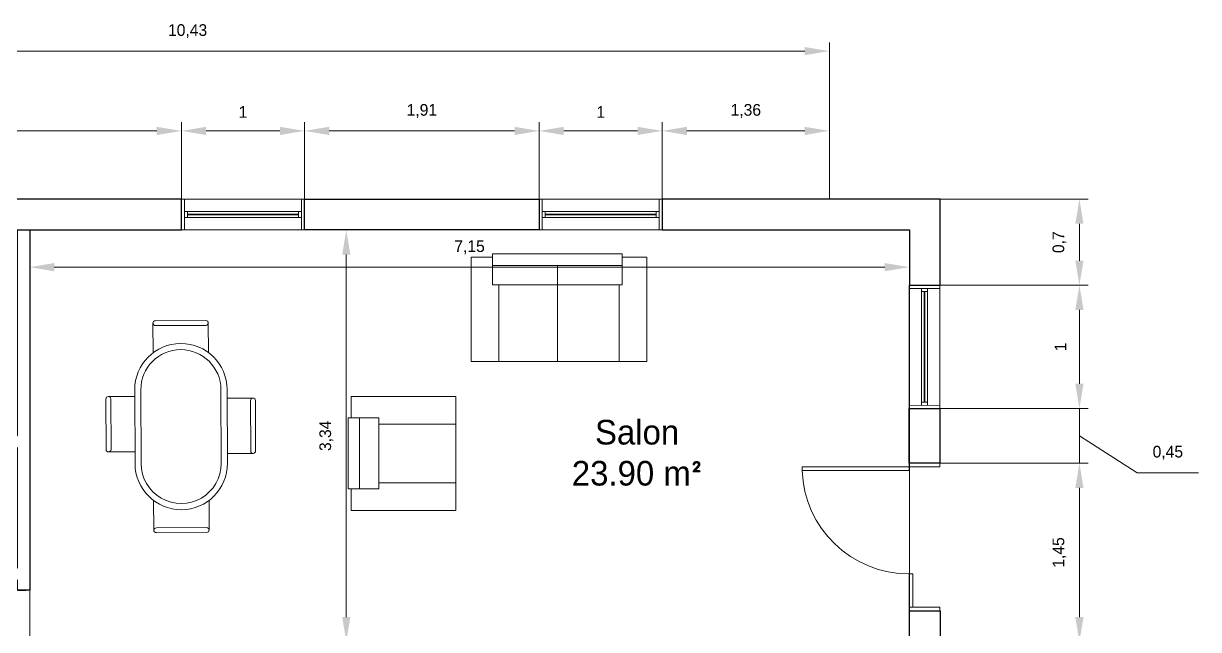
# Model space of a CAD drawing. Header units: millimetres. Extents: x 184.7 to 199.6, y 175 to 184.9.
# Drawn here: x 190.08 to 199.62, y 179.99 to 184.91 of the extents above; entities that cross this region are included whole.
import ezdxf

# ---------------------------------------------------------------- set-up
doc = ezdxf.new("R2010")
doc.units = ezdxf.units.MM
for name, color, linetype, lineweight in [('cotas', 1, 'Continuous', 5), ('ladrilloVisto', 18, 'Continuous', 30), ('Muebles', 6, 'Continuous', 20), ('polilinea', 102, 'Continuous', 5), ('Puertas', 30, 'Continuous', 20), ('Ventanas', 3, 'Continuous', 5)]:
    doc.layers.add(name, color=color, linetype=linetype, lineweight=lineweight)
doc.layers.add('tabiqueInterior', color=18, linetype='Continuous')
doc.dimstyles.new('ISO-25', dxfattribs={"dimtxt": 0.095, "dimasz": 0.2, "dimexe": 0.071, "dimexo": 0, "dimgap": 0.1065, "dimtad": 1, "dimtoh": 1, "dimtxsty": 'Standard', "dimcen": 1, "dimclrd": 1, "dimclre": 1, "dimclrt": 256, "dimadec": 0, "dimazin": 0, "dimtfac": 1, "dimtmove": 0, "dimatfit": 3, "dimldrblk": 'OBLIQUE', "dimfxl": 1, "dimlwd": 5, "dimlwe": 0, "dimarcsym": 0})

# ---------------------------------------------------------------- blocks, each defined once
blk = doc.blocks.new('ventana 1.00')
for p, q in [((0, -0.075), (0, 0.175)), ((0, 0.175), (1, 0.175)), ((0.025, 0.175), (0.0251, -0.075)), ((0.9749, 0.175), (0.975, -0.075)), ((1, -0.075), (1, 0.175)), ((0.05, 0.075), (0.025, 0.075)), ((0.0251, 0.025), (0.025, 0.075)), ((0.0251, 0.025), (0.05, 0.025)), ((0.95, 0.075), (0.05, 0.075)), ((0.05, 0.025), (0.05, 0.075)), ((0.95, 0.0532), (0.05, 0.0532)), ((0.95, 0.0468), (0.05, 0.0468)), ((0.95, 0.025), (0.05, 0.025)), ((0.95, 0.075), (0.95, 0.025)), ((0.975, 0.075), (0.95, 0.075)), ((0.95, 0.025), (0.975, 0.025)), ((1, -0.075), (0, -0.075))]:
    blk.add_line(p, q)
blk = doc.blocks.new('Sillon 2 asientos')
at = {"layer": 'Muebles'}
for p, q in [((-0.5263, 0), (0.5263, 0)), ((-0.5263, -0.0255), (-0.7003, -0.0255)), ((-0.7003, -0.0255), (-0.7003, -0.8743)), ((-0.5263, -0.2504), (-0.5263, 0)), ((0.7257, -0.0255), (0.5263, -0.0255)), ((0.5263, -0.2504), (-0.5263, -0.2504)), ((-0.4754, -0.8743), (-0.4754, -0.2504)), ((-0.7003, -0.8743), (0.7257, -0.8743))]:
    blk.add_line(p, q, dxfattribs=at)
at = {"layer": 'Muebles', "lineweight": 20}
for p, q in [((0.5263, -0.2504), (0.5263, 0)), ((-0.5263, -0.0934), (0.5263, -0.0934)), ((0, -0.2504), (0, -0.0934))]:
    blk.add_line(p, q, dxfattribs=at)
at = {"layer": 'Muebles', "lineweight": 9}
for p, q in [((0.7257, -0.8743), (0.7257, -0.0255)), ((0, -0.8743), (0, -0.2504)), ((0.5008, -0.8743), (0.5008, -0.2504))]:
    blk.add_line(p, q, dxfattribs=at)
blk = doc.blocks.new('Sillon 1 asiento')
at = {"layer": 'Muebles'}
for p, q in [((-0.2886, 0), (0.2886, 0)), ((-0.4626, -0.0255), (-0.4626, -0.8743)), ((-0.4626, -0.0255), (-0.2886, -0.0255)), ((-0.2886, -0.0255), (-0.4626, -0.0255)), ((-0.2886, -0.2504), (-0.2886, 0)), ((0.2886, -0.0255), (0.4626, -0.0255)), ((0.2886, -0.2504), (-0.2886, -0.2504)), ((-0.2377, -0.8743), (-0.2377, -0.2504)), ((-0.4626, -0.8743), (0.4626, -0.8743))]:
    blk.add_line(p, q, dxfattribs=at)
at = {"layer": 'Muebles', "lineweight": 20}
for p, q in [((0.2886, -0.2504), (0.2886, 0)), ((-0.2886, -0.0934), (0.2886, -0.0934))]:
    blk.add_line(p, q, dxfattribs=at)
at = {"layer": 'Muebles', "lineweight": 9}
for p, q in [((0.4626, -0.8743), (0.4626, -0.0255)), ((0.2377, -0.8743), (0.2377, -0.2504))]:
    blk.add_line(p, q, dxfattribs=at)
blk = doc.blocks.new('Mesa 4 personas')
at = {"layer": 'Muebles'}
for p, q in [((-0.5312, 1.3517), (-0.1232, 1.3534)), ((-0.5519, 1.333), (-0.5519, 1.3308)), ((-0.123, 1.314), (-0.531, 1.3123)), ((-0.1023, 1.3327), (-0.1023, 1.3349)), ((-0.9335, 0.7156), (-0.9318, 0.3053)), ((-0.9139, 0.7353), (-0.9139, 0.7353)), ((-0.8924, 0.3054), (-0.8941, 0.7157)), ((0.2431, 0.2935), (0.2414, 0.7038)), ((0.261, 0.7236), (0.2611, 0.7236)), ((0.2808, 0.704), (0.2825, 0.2937)), ((-0.9121, 0.2857), (-0.912, 0.2857)), ((0.2629, 0.2739), (0.2628, 0.2739)), ((-0.5449, -0.3516), (-0.5449, -0.3494)), ((-0.1162, -0.329), (-0.5242, -0.3307)), ((-0.524, -0.3702), (-0.116, -0.3685)), ((-0.0953, -0.3475), (-0.0952, -0.3498))]:
    blk.add_line(p, q, dxfattribs=at)
at = {"layer": 'Muebles', "lineweight": 20}
for p, q in [((-0.5519, 1.3313), (-0.5509, 1.0914)), ((-0.1023, 1.3331), (-0.1013, 1.0927)), ((-0.9131, 0.7353), (-0.6996, 0.7362)), ((0.2602, 0.7236), (0.0505, 0.7227)), ((-0.7005, 0.2863), (-0.9122, 0.2854)), ((0.0513, 0.2727), (0.2631, 0.2736)), ((-0.5449, -0.3498), (-0.5459, -0.11)), ((-0.0952, -0.348), (-0.0963, -0.1075))]:
    blk.add_line(p, q, dxfattribs=at)
at = {"layer": 'Muebles', "ltscale": 0.5}
for points in [[(0.0527, 0.1932, -1), (-0.6973, 0.1901), (-0.6998, 0.7901, -1), (0.0502, 0.7932)], [(0.0027, 0.193, -1), (-0.6473, 0.1903), (-0.6498, 0.7903, -1), (0.0002, 0.793)]]:
    blk.add_lwpolyline(points, format="xyb", close=True, dxfattribs=at)
at = {"layer": 'Muebles'}
for centre, radius, start, end in [((-0.5311, 1.3309), 0.0208, 90.2387, 180.2387), ((-0.1231, 1.3326), 0.0208, 0.2387, 90.2387), ((-0.5311, 1.3331), 0.0208, 180.2387, 270.2387), ((-0.1231, 1.3348), 0.0208, 270.2387, 0.2387), ((-0.9139, 0.7157), 0.0197, 90.2387, 180.2387), ((-0.9138, 0.7157), 0.0197, 0.2387, 90.2387), ((0.261, 0.7039), 0.0197, 90.2387, 180.2387), ((0.2611, 0.7039), 0.0197, 0.2387, 90.2387), ((-0.9122, 0.3054), 0.0197, 180.2387, 270.2387), ((-0.9121, 0.3054), 0.0197, 270.2387, 0.2387), ((0.2628, 0.2936), 0.0197, 180.2387, 270.2387), ((0.2628, 0.2936), 0.0197, 270.2387, 0.2387), ((-0.5241, -0.3515), 0.0208, 90.2387, 180.2387), ((-0.5241, -0.3493), 0.0208, 180.2387, 270.2387), ((-0.1161, -0.3498), 0.0208, 0.2387, 90.2387), ((-0.1161, -0.3476), 0.0208, 270.2387, 0.2387)]:
    blk.add_arc(centre, radius, start, end, dxfattribs=at)
blk = doc.blocks.new('P. entrada')
for p, q in [((0, 1.1198), (-0.03, 1.1198)), ((-0.03, 1.1198), (-0.03, 0.25)), ((0, 0.25), (0, 1.1198)), ((-1.17, 0.25), (-1.17, 0)), ((-1.14, 0.25), (-1.17, 0.25)), ((-1.17, 0.25), (-0.8698, 0.25)), ((-1.14, 0), (-1.14, 0.25)), ((-1.14, 0.25), (-1.1398, 0.22)), ((-1.1398, 0.22), (-0.8698, 0.22)), ((-0.8698, 0.22), (-0.8698, 0.25)), ((-0.03, 0.25), (0.03, 0.25)), ((0, 0), (0, 0.25)), ((0.03, 0.25), (0.03, 0)), ((-1.17, 0), (-1.14, 0)), ((0.03, 0), (0, 0))]:
    blk.add_line(p, q)
blk.add_arc((0, 0.25), 0.8698, 91.97656, 180)
blk = doc.blocks.new('*D36')
at = {"layer": 'cotas', "color": 1, "lineweight": 0, "ltscale": 0.01}
for p, q in [((186.2011, 183.4813), (186.2011, 184.7551)), ((196.6264, 183.4813), (196.6264, 184.7551))]:
    blk.add_line(p, q, dxfattribs=at)
at = {"layer": 'cotas', "color": 1, "lineweight": 5, "ltscale": 0.01}
blk.add_line((186.4011, 184.6841), (196.4264, 184.6841), dxfattribs=at)
at = {"layer": 'cotas', "color": 1, "ltscale": 0.01}
for points in [[(186.4011, 184.7174), (186.4011, 184.6507), (186.2011, 184.6841)], [(196.4264, 184.7174), (196.4264, 184.6507), (196.6264, 184.6841)]]:
    blk.add_solid(points, dxfattribs=at)
at = {"layer": 'Defpoints', "color": 0, "ltscale": 0.01}
for p in [(196.6264, 184.6841), (186.2011, 183.4813), (196.6264, 183.4813)]:
    blk.add_point(p, dxfattribs=at)
at = {"layer": 'cotas', "ltscale": 0.01, "insert": (191.4138, 184.846), "char_height": 0.095, "attachment_point": 5}
blk.add_mtext('10,43', dxfattribs=at)
blk = doc.blocks.new('_Oblique')
at = {"layer": 'ladrilloVisto', "color": 0, "lineweight": -2}
blk.add_line((-0.5, -0.5), (0.5, 0.5), dxfattribs=at)
blk = doc.blocks.new('*D37')
at = {"layer": 'cotas', "color": 1, "lineweight": 0, "ltscale": 0.01}
for p, q in [((186.2011, 183.4813), (186.2011, 184.1068)), ((191.3637, 183.4813), (191.3637, 184.1068))]:
    blk.add_line(p, q, dxfattribs=at)
at = {"layer": 'cotas', "color": 1, "lineweight": 5, "ltscale": 0.01}
blk.add_line((186.4011, 184.0358), (191.1637, 184.0358), dxfattribs=at)
at = {"layer": 'cotas', "color": 1, "ltscale": 0.01}
for points in [[(186.4011, 184.0691), (186.4011, 184.0024), (186.2011, 184.0358)], [(191.1637, 184.0691), (191.1637, 184.0024), (191.3637, 184.0358)]]:
    blk.add_solid(points, dxfattribs=at)
at = {"layer": 'Defpoints', "color": 0, "ltscale": 0.01}
for p in [(191.3637, 184.0358), (186.2011, 183.4813), (191.3637, 183.4813)]:
    blk.add_point(p, dxfattribs=at)
at = {"layer": 'cotas', "ltscale": 0.01, "insert": (188.7824, 184.1977), "char_height": 0.095, "attachment_point": 5}
blk.add_mtext('5,16', dxfattribs=at)
blk = doc.blocks.new('*D38')
at = {"layer": 'cotas', "color": 1, "lineweight": 0, "ltscale": 0.01}
for p, q in [((191.3637, 183.4813), (191.3637, 184.1068)), ((192.3637, 183.4813), (192.3637, 184.1068))]:
    blk.add_line(p, q, dxfattribs=at)
at = {"layer": 'cotas', "color": 1, "lineweight": 5, "ltscale": 0.01}
blk.add_line((191.5637, 184.0358), (192.1637, 184.0358), dxfattribs=at)
at = {"layer": 'cotas', "color": 1, "ltscale": 0.01}
for points in [[(191.5637, 184.0691), (191.5637, 184.0024), (191.3637, 184.0358)], [(192.1637, 184.0691), (192.1637, 184.0024), (192.3637, 184.0358)]]:
    blk.add_solid(points, dxfattribs=at)
at = {"layer": 'Defpoints', "color": 0, "ltscale": 0.01}
for p in [(192.3637, 184.0358), (191.3637, 183.4813), (192.3637, 183.4813)]:
    blk.add_point(p, dxfattribs=at)
at = {"layer": 'cotas', "ltscale": 0.01, "insert": (191.8637, 184.1898), "char_height": 0.095, "attachment_point": 5}
blk.add_mtext('1', dxfattribs=at)
blk = doc.blocks.new('*D39')
at = {"layer": 'cotas', "color": 1, "lineweight": 0, "ltscale": 0.01}
for p, q in [((192.3637, 183.4813), (192.3637, 184.1068)), ((194.2692, 183.4813), (194.2692, 184.1068))]:
    blk.add_line(p, q, dxfattribs=at)
at = {"layer": 'cotas', "color": 1, "lineweight": 5, "ltscale": 0.01}
blk.add_line((192.5637, 184.0358), (194.0692, 184.0358), dxfattribs=at)
at = {"layer": 'cotas', "color": 1, "ltscale": 0.01}
for points in [[(192.5637, 184.0691), (192.5637, 184.0024), (192.3637, 184.0358)], [(194.0692, 184.0691), (194.0692, 184.0024), (194.2692, 184.0358)]]:
    blk.add_solid(points, dxfattribs=at)
at = {"layer": 'Defpoints', "color": 0, "ltscale": 0.01}
for p in [(194.2692, 184.0358), (192.3637, 183.4813), (194.2692, 183.4813)]:
    blk.add_point(p, dxfattribs=at)
at = {"layer": 'cotas', "ltscale": 0.01, "insert": (193.3165, 184.1977), "char_height": 0.095, "attachment_point": 5}
blk.add_mtext('1,91', dxfattribs=at)
blk = doc.blocks.new('*D40')
at = {"layer": 'cotas', "color": 1, "lineweight": 0, "ltscale": 0.01}
for p, q in [((194.2692, 183.4813), (194.2692, 184.1068)), ((195.2692, 183.4813), (195.2692, 184.1068))]:
    blk.add_line(p, q, dxfattribs=at)
at = {"layer": 'cotas', "color": 1, "lineweight": 5, "ltscale": 0.01}
blk.add_line((194.4692, 184.0358), (195.0692, 184.0358), dxfattribs=at)
at = {"layer": 'cotas', "color": 1, "ltscale": 0.01}
for points in [[(194.4692, 184.0691), (194.4692, 184.0024), (194.2692, 184.0358)], [(195.0692, 184.0691), (195.0692, 184.0024), (195.2692, 184.0358)]]:
    blk.add_solid(points, dxfattribs=at)
at = {"layer": 'Defpoints', "color": 0, "ltscale": 0.01}
for p in [(195.2692, 184.0358), (194.2692, 183.4813), (195.2692, 183.4813)]:
    blk.add_point(p, dxfattribs=at)
at = {"layer": 'cotas', "ltscale": 0.01, "insert": (194.7692, 184.1898), "char_height": 0.095, "attachment_point": 5}
blk.add_mtext('1', dxfattribs=at)
blk = doc.blocks.new('*D41')
at = {"layer": 'cotas', "color": 1, "lineweight": 0, "ltscale": 0.01}
for p, q in [((195.2692, 183.4813), (195.2692, 184.1068)), ((196.6264, 183.4813), (196.6264, 184.1068))]:
    blk.add_line(p, q, dxfattribs=at)
at = {"layer": 'cotas', "color": 1, "lineweight": 5, "ltscale": 0.01}
blk.add_line((195.4692, 184.0358), (196.4264, 184.0358), dxfattribs=at)
at = {"layer": 'cotas', "color": 1, "ltscale": 0.01}
for points in [[(195.4692, 184.0691), (195.4692, 184.0024), (195.2692, 184.0358)], [(196.4264, 184.0691), (196.4264, 184.0024), (196.6264, 184.0358)]]:
    blk.add_solid(points, dxfattribs=at)
at = {"layer": 'Defpoints', "color": 0, "ltscale": 0.01}
for p in [(196.6264, 184.0358), (195.2692, 183.4813), (196.6264, 183.4813)]:
    blk.add_point(p, dxfattribs=at)
at = {"layer": 'cotas', "ltscale": 0.01, "insert": (195.9478, 184.1977), "char_height": 0.095, "attachment_point": 5}
blk.add_mtext('1,36', dxfattribs=at)
blk = doc.blocks.new('*D42')
at = {"layer": 'cotas', "color": 1, "lineweight": 0, "ltscale": 0.01}
for p, q in [((197.5265, 181.3363), (198.7283, 181.3363)), ((198.2264, 179.8863), (198.7283, 179.8863))]:
    blk.add_line(p, q, dxfattribs=at)
at = {"layer": 'cotas', "color": 1, "lineweight": 5, "ltscale": 0.01}
blk.add_line((198.6573, 181.1363), (198.6573, 180.0863), dxfattribs=at)
at = {"layer": 'cotas', "color": 1, "ltscale": 0.01}
for points in [[(198.624, 181.1363), (198.6906, 181.1363), (198.6573, 181.3363)], [(198.624, 180.0863), (198.6906, 180.0863), (198.6573, 179.8863)]]:
    blk.add_solid(points, dxfattribs=at)
at = {"layer": 'Defpoints', "color": 0, "ltscale": 0.01}
for p in [(197.5265, 181.3363), (198.2264, 179.8863), (198.6573, 179.8863)]:
    blk.add_point(p, dxfattribs=at)
at = {"layer": 'cotas', "ltscale": 0.01, "insert": (198.4954, 180.6113), "char_height": 0.095, "attachment_point": 5, "rotation": 90}
blk.add_mtext('1,45', dxfattribs=at)
blk = doc.blocks.new('*D51')
at = {"layer": 'cotas', "color": 1, "lineweight": 0, "ltscale": 0.01}
for p, q in [((197.5265, 183.4813), (198.7283, 183.4813)), ((197.5265, 182.7815), (198.7283, 182.7815))]:
    blk.add_line(p, q, dxfattribs=at)
at = {"layer": 'cotas', "color": 1, "lineweight": 5, "ltscale": 0.01}
blk.add_line((198.6573, 183.2813), (198.6573, 182.9815), dxfattribs=at)
at = {"layer": 'cotas', "color": 1, "ltscale": 0.01}
for points in [[(198.624, 183.2813), (198.6906, 183.2813), (198.6573, 183.4813)], [(198.624, 182.9815), (198.6906, 182.9815), (198.6573, 182.7815)]]:
    blk.add_solid(points, dxfattribs=at)
at = {"layer": 'Defpoints', "color": 0, "ltscale": 0.01}
for p in [(197.5265, 183.4813), (197.5265, 182.7815), (198.6573, 182.7815)]:
    blk.add_point(p, dxfattribs=at)
at = {"layer": 'cotas', "ltscale": 0.01, "insert": (198.4954, 183.1314), "char_height": 0.095, "attachment_point": 5, "rotation": 90}
blk.add_mtext('0,7', dxfattribs=at)
blk = doc.blocks.new('*D52')
at = {"layer": 'cotas', "color": 1, "lineweight": 0, "ltscale": 0.01}
for p, q in [((197.5265, 182.7815), (198.7283, 182.7815)), ((197.5265, 181.7815), (198.7283, 181.7815))]:
    blk.add_line(p, q, dxfattribs=at)
at = {"layer": 'cotas', "color": 1, "lineweight": 5, "ltscale": 0.01}
blk.add_line((198.6573, 182.5815), (198.6573, 181.9815), dxfattribs=at)
at = {"layer": 'cotas', "color": 1, "ltscale": 0.01}
for points in [[(198.624, 182.5815), (198.6906, 182.5815), (198.6573, 182.7815)], [(198.624, 181.9815), (198.6906, 181.9815), (198.6573, 181.7815)]]:
    blk.add_solid(points, dxfattribs=at)
at = {"layer": 'Defpoints', "color": 0, "ltscale": 0.01}
for p in [(197.5265, 182.7815), (197.5265, 181.7815), (198.6573, 181.7815)]:
    blk.add_point(p, dxfattribs=at)
at = {"layer": 'cotas', "ltscale": 0.01, "insert": (198.5033, 182.2815), "char_height": 0.095, "attachment_point": 5, "rotation": 90}
blk.add_mtext('1', dxfattribs=at)
blk = doc.blocks.new('*D53')
at = {"layer": 'cotas', "color": 1, "lineweight": 5, "ltscale": 0.01}
for p, q in [((198.6573, 181.9815), (198.6573, 182.1815)), ((198.6573, 181.7815), (198.6573, 181.3363)), ((198.6573, 181.7815), (198.6573, 181.3363)), ((198.6573, 181.5589), (199.1265, 181.2594)), ((199.1265, 181.2594), (199.6245, 181.2594)), ((198.6573, 181.1363), (198.6573, 180.9363))]:
    blk.add_line(p, q, dxfattribs=at)
at = {"layer": 'cotas', "color": 1, "lineweight": 0, "ltscale": 0.01}
for p, q in [((197.5265, 181.7815), (198.7283, 181.7815)), ((198.6573, 181.3363), (198.5863, 181.3363))]:
    blk.add_line(p, q, dxfattribs=at)
at = {"layer": 'cotas', "color": 1, "ltscale": 0.01}
for points in [[(198.624, 181.9815), (198.6906, 181.9815), (198.6573, 181.7815)], [(198.624, 181.1363), (198.6906, 181.1363), (198.6573, 181.3363)]]:
    blk.add_solid(points, dxfattribs=at)
at = {"layer": 'Defpoints', "color": 0, "ltscale": 0.01}
for p in [(197.5265, 181.7815), (198.6573, 181.3363), (198.6573, 181.3363)]:
    blk.add_point(p, dxfattribs=at)
at = {"layer": 'cotas', "ltscale": 0.01, "insert": (199.3755, 181.4213), "char_height": 0.095, "attachment_point": 5}
blk.add_mtext('0,45', dxfattribs=at)
blk = doc.blocks.new('*D72')
at = {"layer": 'cotas', "color": 1, "lineweight": 0, "ltscale": 0.01}
for p, q in [((190.1311, 182.9744), (190.1311, 182.8578)), ((197.2765, 182.9744), (197.2765, 182.8578))]:
    blk.add_line(p, q, dxfattribs=at)
at = {"layer": 'cotas', "color": 1, "lineweight": 5, "ltscale": 0.01}
blk.add_line((190.3311, 182.9288), (197.0765, 182.9288), dxfattribs=at)
at = {"layer": 'cotas', "color": 1, "ltscale": 0.01}
for points in [[(190.3311, 182.9621), (190.3311, 182.8955), (190.1311, 182.9288)], [(197.0765, 182.9621), (197.0765, 182.8955), (197.2765, 182.9288)]]:
    blk.add_solid(points, dxfattribs=at)
at = {"layer": 'Defpoints', "color": 0, "ltscale": 0.01}
for p in [(190.1311, 182.9744), (197.2765, 182.9744), (197.2765, 182.9288)]:
    blk.add_point(p, dxfattribs=at)
at = {"layer": 'cotas', "ltscale": 0.01, "insert": (193.7038, 183.0907), "char_height": 0.095, "attachment_point": 5}
blk.add_mtext('7,15', dxfattribs=at)
blk = doc.blocks.new('*D73')
at = {"layer": 'cotas', "color": 1, "lineweight": 0, "ltscale": 0.01}
for p, q in [((192.7406, 183.2313), (192.6316, 183.2313)), ((192.7406, 179.8863), (192.6316, 179.8863))]:
    blk.add_line(p, q, dxfattribs=at)
at = {"layer": 'cotas', "color": 1, "lineweight": 5, "ltscale": 0.01}
blk.add_line((192.7026, 183.0313), (192.7026, 180.0863), dxfattribs=at)
at = {"layer": 'cotas', "color": 1, "ltscale": 0.01}
for points in [[(192.6692, 183.0313), (192.7359, 183.0313), (192.7026, 183.2313)], [(192.6692, 180.0863), (192.7359, 180.0863), (192.7026, 179.8863)]]:
    blk.add_solid(points, dxfattribs=at)
at = {"layer": 'Defpoints', "color": 0, "ltscale": 0.01}
for p in [(192.7406, 183.2313), (192.7026, 179.8863), (192.7406, 179.8863)]:
    blk.add_point(p, dxfattribs=at)
at = {"layer": 'cotas', "ltscale": 0.01, "insert": (192.5406, 181.5588), "char_height": 0.095, "attachment_point": 5, "rotation": 90}
blk.add_mtext('3,34', dxfattribs=at)

msp = doc.modelspace()

# ---------------------------------------------------------------- linework, layer by layer
at = {"layer": 'ladrilloVisto', "ltscale": 0.01}
msp.add_lwpolyline([(186.2011, 183.4813), (186.2011, 182.3413), (186.4511, 182.3413), (186.4511, 183.2313), (191.3637, 183.2313), (191.3637, 183.4813), (186.2011, 183.4813)], dxfattribs=at)
for points in [[(192.3637, 183.2313), (192.3637, 183.4813), (194.2692, 183.4813), (194.2692, 183.2313)], [(197.2743, 181.3363), (197.2743, 181.3763), (197.2743, 181.7815), (197.5242, 181.7815), (197.5243, 181.3363)], [(197.5265, 179.8863), (198.2264, 179.8863), (198.2264, 178.3063), (197.9764, 178.3063), (197.9764, 179.6363), (196.4264, 179.6363), (196.4264, 179.8863), (197.2765, 179.8863), (197.2765, 180.1363), (197.5265, 180.1363)]]:
    msp.add_lwpolyline(points, close=True, dxfattribs=at)
at = {"layer": 'ladrilloVisto'}
msp.add_lwpolyline([(197.2765, 183.2313), (197.2765, 182.7815), (197.5265, 182.7815), (197.5265, 183.4813), (195.2692, 183.4813), (195.2692, 183.2313)], close=True, dxfattribs=at)
at = {"layer": 'polilinea'}
msp.add_lwpolyline([(190.1311, 183.2313), (197.2765, 183.2313), (197.2765, 179.8863), (196.4264, 179.8893), (196.2264, 179.8863), (190.1311, 179.8863), (190.1311, 183.2313)], dxfattribs=at)
at = {"layer": 'tabiqueInterior'}
msp.add_lwpolyline([(190.0311, 180.3063), (190.0311, 180.3863), (189.8311, 180.3863), (189.8311, 180.4863), (190.0311, 180.4863), (190.0311, 181.4613), (189.3511, 181.4613), (189.3511, 181.5613), (190.0311, 181.5613), (190.0311, 183.2313), (190.1311, 183.2313), (190.1311, 180.3063), (190.0311, 180.3063), (190.1011, 180.3063)], dxfattribs=at)

# ---------------------------------------------------------------- block references
at = {"layer": 'ladrilloVisto'}
msp.add_blockref('Mesa 4 personas', (191.6841, 181.1423), dxfattribs=at)
at = {"layer": 'Muebles'}
msp.add_blockref('Sillon 2 asientos', (194.4174, 183.0363), dxfattribs=at)
at = {"layer": 'Muebles', "rotation": 90}
msp.add_blockref('Sillon 1 asiento', (192.7177, 181.4156), dxfattribs=at)
at = {"layer": 'Puertas', "rotation": 90}
msp.add_blockref('P. entrada', (197.5243, 181.3063), dxfattribs=at)
at = {"layer": 'Ventanas'}
for p in [(191.3637, 183.3063), (194.2692, 183.3063)]:
    msp.add_blockref('ventana 1.00', p, dxfattribs=at)
at = {"layer": 'Ventanas', "rotation": 90}
msp.add_blockref('ventana 1.00', (197.4492, 181.7815), dxfattribs=at)

# ---------------------------------------------------------------- texts
at = {"layer": 'polilinea', "ltscale": 0.01, "insert": (195.0648, 181.4202), "char_height": 0.2, "attachment_point": 5}
msp.add_mtext('Salon\\P23.90 m{\\fISOCPEUR|b0|i0|c0|p34;²}', dxfattribs=at)

# ---------------------------------------------------------------- dimensions: what is measured, and where the dimension line sits
at = {"layer": 'cotas', "ltscale": 0.01}
for base, p1, p2, picture, middle in [((196.6264, 184.6841), (186.2011, 183.4813), (196.6264, 183.4813), '*D36', (191.4138, 184.846)), ((191.3637, 184.0358), (186.2011, 183.4813), (191.3637, 183.4813), '*D37', (188.7824, 184.1977)), ((197.2765, 182.9288), (190.1311, 182.9744), (197.2765, 182.9744), '*D72', (193.7038, 183.0907))]:
    dim = msp.add_linear_dim(base=base, p1=p1, p2=p2, dimstyle='ISO-25', dxfattribs=at)
    dim.commit()
    dim.dimension.update_dxf_attribs({"geometry": picture, "text_midpoint": middle})
for base, p1, p2, picture, middle in [((192.3637, 184.0358), (191.3637, 183.4813), (192.3637, 183.4813), '*D38', (191.8637, 184.1898)), ((194.2692, 184.0358), (192.3637, 183.4813), (194.2692, 183.4813), '*D39', (193.3165, 184.1977)), ((195.2692, 184.0358), (194.2692, 183.4813), (195.2692, 183.4813), '*D40', (194.7692, 184.1898)), ((196.6264, 184.0358), (195.2692, 183.4813), (196.6264, 183.4813), '*D41', (195.9478, 184.1977))]:
    dim = msp.add_linear_dim(base=base, p1=p1, p2=p2, dimstyle='ISO-25', override={"dimtmove": 1}, dxfattribs=at)
    dim.commit()
    dim.dimension.update_dxf_attribs({"geometry": picture, "text_midpoint": middle})
for base, p1, p2, picture, middle in [((198.6573, 182.7815), (197.5265, 183.4813), (197.5265, 182.7815), '*D51', (198.4954, 183.1314)), ((192.70255, 179.88635), (192.7406, 183.23133), (192.7406, 179.88635), '*D73', (192.54063, 181.55884))]:
    dim = msp.add_linear_dim(base=base, p1=p1, p2=p2, angle=90, dimstyle='ISO-25', dxfattribs=at)
    dim.commit()
    dim.dimension.update_dxf_attribs({"geometry": picture, "text_midpoint": middle})
for base, p1, p2, picture, middle in [((198.6573, 181.7815), (197.5265, 182.7815), (197.5265, 181.7815), '*D52', (198.5033, 182.2815)), ((198.6573, 179.8863), (197.5265, 181.3363), (198.2264, 179.8863), '*D42', (198.4954, 180.6113))]:
    dim = msp.add_linear_dim(base=base, p1=p1, p2=p2, angle=90, dimstyle='ISO-25', override={"dimtmove": 1}, dxfattribs=at)
    dim.commit()
    dim.dimension.update_dxf_attribs({"geometry": picture, "text_midpoint": middle})
dim = msp.add_linear_dim(base=(198.6573, 181.3363), p1=(197.5265, 181.7815), p2=(198.6573, 181.3363), angle=90, dimstyle='ISO-25', override={"dimtmove": 1}, dxfattribs=at)
dim.commit()
dim.dimension.update_dxf_attribs({"geometry": '*D53', "text_midpoint": (199.233, 181.2594), "dimtype": 160})

doc.saveas('drawing.dxf')
